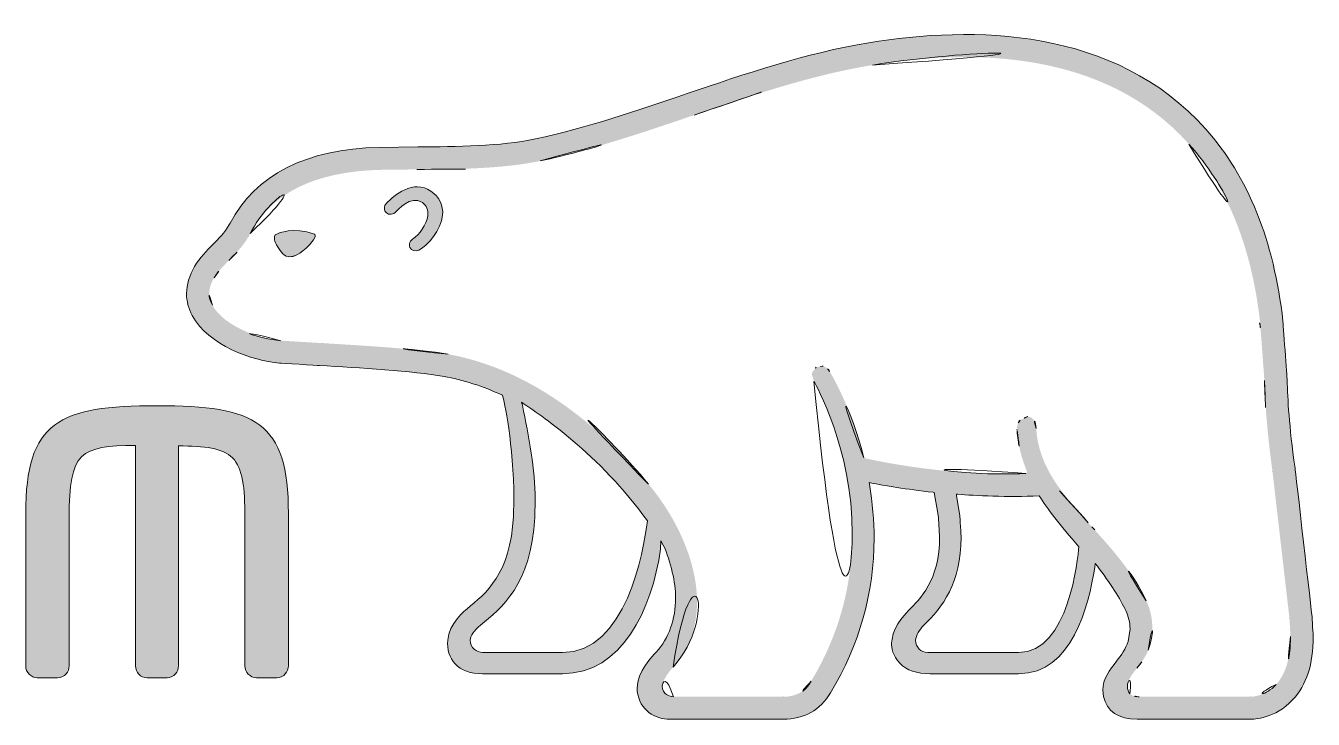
# Model space of a CAD drawing. Extents: x 16296677030 to 16296678045, y -37409617949 to -37409617205.
# Drawn here: x 16296677616.51 to 16296677634.72, y -37409617482.79 to -37409617472.97 of the extents above; entities that cross this region are included whole.
import ezdxf

# ---------------------------------------------------------------- set-up
doc = ezdxf.new("R2010")
doc.units = 0
doc.header["$LTSCALE"] = 10
doc.header["$MEASUREMENT"] = 0
doc.layers.get('0').update_dxf_attribs({"linetype": 'CONTINUOUS'})
doc.layers.add('레이어 1', color=7, linetype='CONTINUOUS', lineweight=0)

msp = doc.modelspace()

# ---------------------------------------------------------------- hatches: boundary and pattern name
at = {"layer": '레이어 1'}
h = msp.add_hatch(color=7, dxfattribs=at)
h.dxf.hatch_style = 1
edge = h.paths.add_edge_path(flags=16)
edge.add_spline(control_points=[(16296677634.20038, -37409617482.299469), (16296677634.043739, -37409617482.47287), (16296677633.846889, -37409617482.474419), (16296677633.838381, -37409617482.474419), (16296677633.838381, -37409617482.474419), (16296677632.26152, -37409617482.474419), (16296677632.26152, -37409617482.474419), (16296677632.203581, -37409617482.474419), (16296677632.159321, -37409617482.459892), (16296677632.13065, -37409617482.431587), (16296677632.10672, -37409617482.408157), (16296677632.0951, -37409617482.372513), (16296677632.0951, -37409617482.328331), (16296677632.0951, -37409617482.23941), (16296677632.160009, -37409617482.157654), (16296677632.22897, -37409617482.070847), (16296677632.29291, -37409617481.988708), (16296677632.353649, -37409617481.910828), (16296677632.38765, -37409617481.815117), (16296677632.473961, -37409617481.582817), (16296677632.465139, -37409617481.335022), (16296677632.36207, -37409617481.116676), (16296677632.17588, -37409617480.721642), (16296677631.89962, -37409617480.41127), (16296677631.63187, -37409617480.111359), (16296677631.63187, -37409617480.111359), (16296677631.541189, -37409617480.01178), (16296677631.541189, -37409617480.010811), (16296677631.19314, -37409617479.622948), (16296677630.83345, -37409617479.221703), (16296677630.805071, -37409617478.677689), (16296677630.79858, -37409617478.569962), (16296677630.748791, -37409617478.504868), (16296677630.679529, -37409617478.507767), (16296677630.679529, -37409617478.507767), (16296677630.57752, -37409617478.556778), (16296677630.5753, -37409617478.556778), (16296677630.547689, -37409617478.587196), (16296677630.53229, -37409617478.63253), (16296677630.53229, -37409617478.684662), (16296677630.53229, -37409617478.684662), (16296677630.533159, -37409617478.703056), (16296677630.533159, -37409617478.703247), (16296677630.54711, -37409617478.899902), (16296677630.59399, -37409617479.092857), (16296677630.67643, -37409617479.293182), (16296677630.67643, -37409617479.293182), (16296677630.684481, -37409617479.313347), (16296677630.684481, -37409617479.313347), (16296677630.684481, -37409617479.313347), (16296677630.663151, -37409617479.31411), (16296677630.663151, -37409617479.31411), (16296677629.65086, -37409617479.354233), (16296677628.65843, -37409617479.163193), (16296677628.36656, -37409617479.092857), (16296677628.186569, -37409617478.36866), (16296677627.894609, -37409617477.888573), (16296677627.88201, -37409617477.868233), (16296677627.859341, -37409617477.830643), (16296677627.823111, -37409617477.801773), (16296677627.78824, -37409617477.791702), (16296677627.78824, -37409617477.791702), (16296677627.70299, -37409617477.804489), (16296677627.69253, -37409617477.805847), (16296677627.685369, -37409617477.816498), (16296677627.670441, -37409617477.836647), (16296677627.63751, -37409617477.880829), (16296677627.63751, -37409617477.880829), (16296677627.63345, -37409617477.916283), (16296677627.63345, -37409617477.916283), (16296677627.63345, -37409617477.916283), (16296677627.66037, -37409617478.011597), (16296677627.66037, -37409617478.011597), (16296677627.682461, -37409617478.049767), (16296677628.202259, -37409617478.96035), (16296677628.202259, -37409617480.166389), (16296677628.202259, -37409617480.910347), (16296677628.006769, -37409617481.612259), (16296677627.621229, -37409617482.252403), (16296677627.52911, -37409617482.406021), (16296677627.40773, -37409617482.474419), (16296677627.227171, -37409617482.474419), (16296677627.227171, -37409617482.474419), (16296677625.672779, -37409617482.474419), (16296677625.672779, -37409617482.474419), (16296677625.62125, -37409617482.474419), (16296677625.51372, -37409617482.438187), (16296677625.51372, -37409617482.325813), (16296677625.51372, -37409617482.263817), (16296677625.571171, -37409617482.162102), (16296677625.66688, -37409617482.05497), (16296677626.31464, -37409617481.333679), (16296677625.940929, -37409617480.207062), (16296677625.3197, -37409617479.464844), (16296677624.719669, -37409617478.748978), (16296677623.74041, -37409617477.848083), (16296677622.48304, -37409617477.624313), (16296677622.03743, -37409617477.546432), (16296677621.305189, -37409617477.503036), (16296677620.713791, -37409617477.467957), (16296677620.713791, -37409617477.467957), (16296677620.116011, -37409617477.432503), (16296677620.116011, -37409617477.432503), (16296677619.809219, -37409617477.409073), (16296677619.3022, -37409617477.22036), (16296677619.14789, -37409617476.928192), (16296677619.082689, -37409617476.807114), (16296677619.09005, -37409617476.68428), (16296677619.17181, -37409617476.543053), (16296677619.223249, -37409617476.457802), (16296677619.293871, -37409617476.384567), (16296677619.3827, -37409617476.295441), (16296677619.480921, -37409617476.196053), (16296677619.581961, -37409617476.093178), (16296677619.660629, -37409617475.957558), (16296677619.660629, -37409617475.957558), (16296677619.683189, -37409617475.915131), (16296677619.683189, -37409617475.915131), (16296677619.983391, -37409617475.340881), (16296677620.60181, -37409617475.037666), (16296677621.52198, -37409617475.013283), (16296677621.52198, -37409617475.013283), (16296677622.04092, -37409617475.007462), (16296677622.04092, -37409617475.007462), (16296677622.61071, -37409617475.004547), (16296677623.257231, -37409617475.001259), (16296677623.78846, -37409617474.886948), (16296677624.53455, -37409617474.726532), (16296677625.28307, -37409617474.470787), (16296677625.94363, -37409617474.245667), (16296677625.94363, -37409617474.245667), (16296677625.96475, -37409617474.238693), (16296677625.96475, -37409617474.238693), (16296677626.781759, -37409617473.95932), (16296677627.626659, -37409617473.670441), (16296677628.490351, -37409617473.529793), (16296677629.872601, -37409617473.300987), (16296677631.770769, -37409617473.30854), (16296677632.964991, -37409617474.649231), (16296677633.51697, -37409617475.269974), (16296677633.856979, -37409617476.123596), (16296677633.974001, -37409617477.187042), (16296677633.974001, -37409617477.187042), (16296677633.969549, -37409617477.183563), (16296677633.965469, -37409617477.179871), (16296677633.97496, -37409617477.200974), (16296677633.983879, -37409617477.320343), (16296677634.033079, -37409617477.996872), (16296677634.04723, -37409617478.322159), (16296677634.062149, -37409617478.658493), (16296677634.1472, -37409617479.282539), (16296677634.1472, -37409617479.282539), (16296677634.38821, -37409617481.369507), (16296677634.38821, -37409617481.369507), (16296677634.38821, -37409617481.369507), (16296677634.40255, -37409617481.623123), (16296677634.40255, -37409617481.623123), (16296677634.40255, -37409617481.922653), (16296677634.33474, -37409617482.150291), (16296677634.20038, -37409617482.299469)], knot_values=[0, 0, 0, 0, 1, 1, 1, 2, 2, 2, 3, 3, 3, 4, 4, 4, 5, 5, 5, 6, 6, 6, 7, 7, 7, 8, 8, 8, 9, 9, 9, 10, 10, 10, 11, 11, 11, 12, 12, 12, 13, 13, 13, 14, 14, 14, 15, 15, 15, 16, 16, 16, 17, 17, 17, 18, 18, 18, 19, 19, 19, 20, 20, 20, 21, 21, 21, 22, 22, 22, 23, 23, 23, 24, 24, 24, 25, 25, 25, 26, 26, 26, 27, 27, 27, 28, 28, 28, 29, 29, 29, 30, 30, 30, 31, 31, 31, 32, 32, 32, 33, 33, 33, 34, 34, 34, 35, 35, 35, 36, 36, 36, 37, 37, 37, 38, 38, 38, 39, 39, 39, 40, 40, 40, 41, 41, 41, 42, 42, 42, 43, 43, 43, 44, 44, 44, 45, 45, 45, 46, 46, 46, 47, 47, 47, 48, 48, 48, 49, 49, 49, 50, 50, 50, 51, 51, 51, 52, 52, 52, 53, 53, 53, 53], degree=3, periodic=0)
edge = h.paths.add_edge_path(flags=16)
edge.add_spline(control_points=[(16296677630.555149, -37409617481.848427), (16296677630.555149, -37409617481.848427), (16296677629.26881, -37409617481.848427), (16296677629.26881, -37409617481.848427), (16296677629.173679, -37409617481.848427), (16296677629.098511, -37409617481.772491), (16296677629.098511, -37409617481.675613), (16296677629.098511, -37409617481.608009), (16296677629.157209, -37409617481.521988), (16296677629.212721, -37409617481.462891), (16296677629.474369, -37409617481.212387), (16296677629.74202, -37409617480.867538), (16296677629.74202, -37409617480.212883), (16296677629.74202, -37409617480.212883), (16296677629.725451, -37409617479.915482), (16296677629.725451, -37409617479.91433), (16296677629.725451, -37409617479.91433), (16296677629.678181, -37409617479.625061), (16296677629.678181, -37409617479.625061), (16296677629.678181, -37409617479.625061), (16296677629.674879, -37409617479.60685), (16296677629.674879, -37409617479.60685), (16296677629.674879, -37409617479.60685), (16296677629.693871, -37409617479.608223), (16296677629.693871, -37409617479.608223), (16296677629.933729, -37409617479.62545), (16296677630.40045, -37409617479.651421), (16296677630.84605, -37409617479.630287), (16296677630.95919, -37409617479.810287), (16296677631.14151, -37409617480.041801), (16296677631.407709, -37409617480.350243), (16296677631.395491, -37409617480.503693), (16296677631.26841, -37409617481.848427), (16296677630.555149, -37409617481.848427)], knot_values=[0, 0, 0, 0, 1, 1, 1, 2, 2, 2, 3, 3, 3, 4, 4, 4, 5, 5, 5, 6, 6, 6, 7, 7, 7, 8, 8, 8, 9, 9, 9, 10, 10, 10, 11, 11, 11, 11], degree=3, periodic=0)
edge = h.paths.add_edge_path(flags=16)
edge.add_spline(control_points=[(16296677624.100571, -37409617481.848427), (16296677624.100571, -37409617481.848427), (16296677622.97146, -37409617481.848427), (16296677622.97146, -37409617481.848427), (16296677622.886801, -37409617481.848427), (16296677622.795731, -37409617481.778687), (16296677622.795731, -37409617481.675613), (16296677622.795731, -37409617481.613052), (16296677622.84823, -37409617481.535553), (16296677622.943951, -37409617481.458633), (16296677623.22971, -37409617481.230988), (16296677623.66272, -37409617480.886513), (16296677623.70961, -37409617479.935432), (16296677623.70961, -37409617479.935432), (16296677623.716089, -37409617479.676018), (16296677623.716089, -37409617479.676018), (16296677623.716089, -37409617479.271492), (16296677623.62339, -37409617478.783081), (16296677623.53544, -37409617478.346581), (16296677623.53544, -37409617478.346581), (16296677623.521099, -37409617478.302017), (16296677623.521099, -37409617478.302017), (16296677623.521099, -37409617478.302017), (16296677623.558109, -37409617478.330887), (16296677623.558109, -37409617478.330887), (16296677623.72646, -37409617478.434532), (16296677624.64867, -37409617479.05954), (16296677625.303129, -37409617479.982918), (16296677625.24888, -37409617480.419983), (16296677625.002439, -37409617481.848427), (16296677624.100571, -37409617481.848427)], knot_values=[0, 0, 0, 0, 1, 1, 1, 2, 2, 2, 3, 3, 3, 4, 4, 4, 5, 5, 5, 6, 6, 6, 7, 7, 7, 8, 8, 8, 9, 9, 9, 10, 10, 10, 10], degree=3, periodic=0)
edge = h.paths.add_edge_path()
edge.add_spline(control_points=[(16296677634.706921, -37409617481.337936), (16296677634.70652, -37409617481.335022), (16296677634.46707, -37409617479.239143), (16296677634.46707, -37409617479.239143), (16296677634.37842, -37409617478.612778), (16296677634.365629, -37409617478.278763), (16296677634.354111, -37409617477.982727), (16296677634.354111, -37409617477.982727), (16296677634.29484, -37409617477.155258), (16296677634.29484, -37409617477.154678), (16296677634.168711, -37409617476.022079), (16296677633.802151, -37409617475.107231), (16296677633.204849, -37409617474.438248), (16296677631.91453, -37409617472.988472), (16296677629.900299, -37409617472.973167), (16296677628.43718, -37409617473.214378), (16296677627.53986, -37409617473.362793), (16296677626.682171, -37409617473.65554), (16296677625.852961, -37409617473.939171), (16296677625.852961, -37409617473.939171), (16296677625.826229, -37409617473.948647), (16296677625.826229, -37409617473.948647), (16296677625.17798, -37409617474.169708), (16296677624.442329, -37409617474.421387), (16296677623.720461, -37409617474.575211), (16296677623.22448, -37409617474.68119), (16296677622.60335, -37409617474.686043), (16296677622.05467, -37409617474.688942), (16296677622.05467, -37409617474.688942), (16296677621.51162, -37409617474.695534), (16296677621.51162, -37409617474.695534), (16296677620.46813, -37409617474.721298), (16296677619.757389, -37409617475.082626), (16296677619.39839, -37409617475.769051), (16296677619.39839, -37409617475.769051), (16296677619.382219, -37409617475.798683), (16296677619.382219, -37409617475.798683), (16296677619.32283, -37409617475.902733), (16296677619.234779, -37409617475.991074), (16296677619.15593, -37409617476.070129), (16296677619.069031, -37409617476.1577), (16296677618.9711, -37409617476.25592), (16296677618.896311, -37409617476.383011), (16296677618.82123, -37409617476.5103), (16296677618.78336, -37409617476.639328), (16296677618.78336, -37409617476.766037), (16296677618.78336, -37409617476.872589), (16296677618.810089, -37409617476.977219), (16296677618.86377, -37409617477.077179), (16296677619.0856, -37409617477.496063), (16296677619.718361, -37409617477.722153), (16296677620.095949, -37409617477.749077), (16296677620.095949, -37409617477.749077), (16296677620.651791, -37409617477.783951), (16296677620.66507, -37409617477.78511), (16296677621.22081, -37409617477.816498), (16296677621.98192, -37409617477.860474), (16296677622.42627, -37409617477.938942), (16296677622.686081, -37409617477.984863), (16296677622.98134, -37409617478.078049), (16296677623.253349, -37409617478.206123), (16296677623.27272, -37409617478.276627), (16296677623.41396, -37409617478.904556), (16296677623.41396, -37409617479.676407), (16296677623.41396, -37409617479.676407), (16296677623.407961, -37409617479.921303), (16296677623.407961, -37409617479.921303), (16296677623.36698, -37409617480.735199), (16296677623.01214, -37409617481.019623), (16296677622.75214, -37409617481.227692), (16296677622.72579, -37409617481.248428), (16296677622.49408, -37409617481.440811), (16296677622.477409, -37409617481.672333), (16296677622.465599, -37409617481.803299), (16296677622.50308, -37409617481.922653), (16296677622.582621, -37409617482.008469), (16296677622.668831, -37409617482.101463), (16296677622.7999, -37409617482.148537), (16296677622.97146, -37409617482.148537), (16296677622.97146, -37409617482.148537), (16296677624.100571, -37409617482.148537), (16296677624.100571, -37409617482.148537), (16296677624.945681, -37409617482.148537), (16296677625.36377, -37409617481.238548), (16296677625.49095, -37409617480.386093), (16296677625.49095, -37409617480.386093), (16296677625.49358, -37409617480.266159), (16296677625.49358, -37409617480.266159), (16296677625.49358, -37409617480.266159), (16296677625.52845, -37409617480.326218), (16296677625.52845, -37409617480.326218), (16296677625.636841, -37409617480.567421), (16296677625.702049, -37409617480.855713), (16296677625.702049, -37409617481.072884), (16296677625.702049, -37409617481.377663), (16296677625.607691, -37409617481.643852), (16296677625.428471, -37409617481.842239), (16296677625.38324, -37409617481.886993), (16296677625.15724, -37409617482.121223), (16296677625.15724, -37409617482.355072), (16296677625.15724, -37409617482.355072), (16296677625.159281, -37409617482.393631), (16296677625.159281, -37409617482.393631), (16296677625.191339, -37409617482.669907), (16296677625.414909, -37409617482.793312), (16296677625.622601, -37409617482.793312), (16296677625.622601, -37409617482.793312), (16296677627.227171, -37409617482.793312), (16296677627.227171, -37409617482.793312), (16296677627.516809, -37409617482.793312), (16296677627.747641, -37409617482.662918), (16296677627.89595, -37409617482.416878), (16296677628.304279, -37409617481.738983), (16296677628.511181, -37409617481.002762), (16296677628.511181, -37409617480.229347), (16296677628.511181, -37409617479.987938), (16296677628.48842, -37409617479.73027), (16296677628.443859, -37409617479.462914), (16296677628.443859, -37409617479.462914), (16296677628.439989, -37409617479.441589), (16296677628.439989, -37409617479.441589), (16296677628.439989, -37409617479.441589), (16296677628.46129, -37409617479.44606), (16296677628.46129, -37409617479.44606), (16296677628.65435, -37409617479.483437), (16296677628.96492, -37409617479.5373), (16296677629.348721, -37409617479.578773), (16296677629.348721, -37409617479.578773), (16296677629.359871, -37409617479.580116), (16296677629.359871, -37409617479.580116), (16296677629.359871, -37409617479.580116), (16296677629.411501, -37409617479.874222), (16296677629.411501, -37409617479.874222), (16296677629.411501, -37409617479.874222), (16296677629.422819, -37409617479.943962), (16296677629.422819, -37409617479.945129), (16296677629.422819, -37409617479.945129), (16296677629.438141, -37409617480.20533), (16296677629.438141, -37409617480.20533), (16296677629.438141, -37409617480.829758), (16296677629.154499, -37409617481.101379), (16296677629.002029, -37409617481.247063), (16296677628.999889, -37409617481.249008), (16296677628.78717, -37409617481.46521), (16296677628.764111, -37409617481.657021), (16296677628.764111, -37409617481.657021), (16296677628.75675, -37409617481.715927), (16296677628.75675, -37409617481.715927), (16296677628.75675, -37409617481.776176), (16296677628.77224, -37409617481.894363), (16296677628.87764, -37409617482.003242), (16296677628.970449, -37409617482.099922), (16296677629.114111, -37409617482.148537), (16296677629.30513, -37409617482.148537), (16296677629.30513, -37409617482.148537), (16296677630.555149, -37409617482.148537), (16296677630.555149, -37409617482.148537), (16296677631.31432, -37409617482.148537), (16296677631.542839, -37409617481.183327), (16296677631.63496, -37409617480.642403), (16296677631.63496, -37409617480.642403), (16296677631.639231, -37409617480.586601), (16296677631.639231, -37409617480.586601), (16296677631.639231, -37409617480.586601), (16296677631.66925, -37409617480.62748), (16296677631.66925, -37409617480.62748), (16296677631.844311, -37409617480.851067), (16296677631.997841, -37409617481.099617), (16296677632.071739, -37409617481.254242), (16296677632.11059, -37409617481.334641), (16296677632.131519, -37409617481.423958), (16296677632.131519, -37409617481.513474), (16296677632.131519, -37409617481.513474), (16296677632.10323, -37409617481.69442), (16296677632.10323, -37409617481.69442), (16296677632.07398, -37409617481.792641), (16296677632.006941, -37409617481.883118), (16296677631.94136, -37409617481.970688), (16296677631.845169, -37409617482.09565), (16296677631.74597, -37409617482.225273), (16296677631.74597, -37409617482.382584), (16296677631.74597, -37409617482.382584), (16296677631.75528, -37409617482.469177), (16296677631.75528, -37409617482.469177), (16296677631.800989, -37409617482.67804), (16296677631.97023, -37409617482.793312), (16296677632.231489, -37409617482.793312), (16296677632.231489, -37409617482.793312), (16296677633.837601, -37409617482.793312), (16296677633.837601, -37409617482.793312), (16296677633.87286, -37409617482.793312), (16296677634.18672, -37409617482.785568), (16296677634.43257, -37409617482.519547), (16296677634.62883, -37409617482.30703), (16296677634.724159, -37409617482.014847), (16296677634.724159, -37409617481.626991), (16296677634.724159, -37409617481.626991), (16296677634.707109, -37409617481.339287), (16296677634.706921, -37409617481.337936)], knot_values=[0, 0, 0, 0, 1, 1, 1, 2, 2, 2, 3, 3, 3, 4, 4, 4, 5, 5, 5, 6, 6, 6, 7, 7, 7, 8, 8, 8, 9, 9, 9, 10, 10, 10, 11, 11, 11, 12, 12, 12, 13, 13, 13, 14, 14, 14, 15, 15, 15, 16, 16, 16, 17, 17, 17, 18, 18, 18, 19, 19, 19, 20, 20, 20, 21, 21, 21, 22, 22, 22, 23, 23, 23, 24, 24, 24, 25, 25, 25, 26, 26, 26, 27, 27, 27, 28, 28, 28, 29, 29, 29, 30, 30, 30, 31, 31, 31, 32, 32, 32, 33, 33, 33, 34, 34, 34, 35, 35, 35, 36, 36, 36, 37, 37, 37, 38, 38, 38, 39, 39, 39, 40, 40, 40, 41, 41, 41, 42, 42, 42, 43, 43, 43, 44, 44, 44, 45, 45, 45, 46, 46, 46, 47, 47, 47, 48, 48, 48, 49, 49, 49, 50, 50, 50, 51, 51, 51, 52, 52, 52, 53, 53, 53, 54, 54, 54, 55, 55, 55, 56, 56, 56, 57, 57, 57, 58, 58, 58, 59, 59, 59, 60, 60, 60, 61, 61, 61, 62, 62, 62, 63, 63, 63, 64, 64, 64, 65, 65, 65, 66, 66, 66, 66], degree=3, periodic=0)
edge = h.paths.add_edge_path(flags=0)
edge.add_spline(control_points=[(16296677620.06863, -37409617475.917648), (16296677620.06863, -37409617475.917648), (16296677620.30229, -37409617475.812073), (16296677620.59174, -37409617475.923653), (16296677620.59174, -37409617475.923653), (16296677620.627581, -37409617475.938957), (16296677620.580891, -37409617476.005028), (16296677620.439939, -37409617476.194504), (16296677620.301029, -37409617476.23539), (16296677620.301029, -37409617476.23539), (16296677620.301029, -37409617476.23539), (16296677620.20039, -37409617476.270844), (16296677620.14381, -37409617476.202263), (16296677620.029499, -37409617476.068176), (16296677620.02602, -37409617475.990097), (16296677620.02602, -37409617475.990097), (16296677620.02602, -37409617475.990097), (16296677620.0142, -37409617475.932182), (16296677620.06863, -37409617475.917648)], knot_values=[0, 0, 0, 0, 1, 1, 1, 2, 2, 2, 3, 3, 3, 4, 4, 4, 5, 5, 5, 6, 6, 6, 6], degree=3, periodic=0)
edge = h.paths.add_edge_path(flags=0)
edge.add_spline(control_points=[(16296677621.610531, -37409617475.48793), (16296677621.57555, -37409617475.5261), (16296677621.57284, -37409617475.589653), (16296677621.610531, -37409617475.623161), (16296677621.646561, -37409617475.655724), (16296677621.70904, -37409617475.647186), (16296677621.74391, -37409617475.608833), (16296677621.76251, -37409617475.589653), (16296677621.954321, -37409617475.362), (16296677622.11977, -37409617475.478439), (16296677622.18021, -37409617475.521843), (16296677622.20521, -37409617475.58345), (16296677622.196301, -37409617475.663071), (16296677622.182159, -37409617475.790741), (16296677622.07144, -37409617475.935669), (16296677621.99404, -37409617475.98526), (16296677621.950741, -37409617476.011612), (16296677621.922159, -37409617476.068176), (16296677621.94269, -37409617476.113907), (16296677621.963039, -37409617476.159431), (16296677622.020969, -37409617476.172997), (16296677622.067459, -37409617476.151299), (16296677622.20598, -37409617476.085037), (16296677622.38065, -37409617475.863792), (16296677622.404579, -37409617475.657463), (16296677622.42046, -37409617475.513702), (16296677622.35594, -37409617475.396294), (16296677622.241051, -37409617475.317062), (16296677621.99404, -37409617475.141724), (16296677621.714081, -37409617475.376328), (16296677621.610531, -37409617475.48793)], knot_values=[0, 0, 0, 0, 1, 1, 1, 2, 2, 2, 3, 3, 3, 4, 4, 4, 5, 5, 5, 6, 6, 6, 7, 7, 7, 8, 8, 8, 9, 9, 9, 10, 10, 10, 10], degree=3, periodic=0)
edge = h.paths.add_edge_path(flags=0)
edge.add_spline(control_points=[(16296677621.578939, -37409617475.658997), (16296677621.578939, -37409617475.658997), (16296677621.578939, -37409617475.658997), (16296677621.578939, -37409617475.658997), (16296677621.578939, -37409617475.658997), (16296677621.578939, -37409617475.658997), (16296677621.578939, -37409617475.658997)], knot_values=[0, 0, 0, 0, 1, 1, 1, 2, 2, 2, 2], degree=3, periodic=0)
h = msp.add_hatch(color=7, dxfattribs=at)
h.dxf.hatch_style = 2
edge = h.paths.add_edge_path()
edge.add_spline(control_points=[(16296677621.610531, -37409617475.48793), (16296677621.57555, -37409617475.5261), (16296677621.57284, -37409617475.589653), (16296677621.610531, -37409617475.623161), (16296677621.646561, -37409617475.655724), (16296677621.70904, -37409617475.647186), (16296677621.74391, -37409617475.608833), (16296677621.76251, -37409617475.589653), (16296677621.954321, -37409617475.362), (16296677622.11977, -37409617475.478439), (16296677622.18021, -37409617475.521843), (16296677622.20521, -37409617475.58345), (16296677622.196301, -37409617475.663071), (16296677622.182159, -37409617475.790741), (16296677622.07144, -37409617475.935669), (16296677621.99404, -37409617475.98526), (16296677621.950741, -37409617476.011612), (16296677621.922159, -37409617476.068176), (16296677621.94269, -37409617476.113907), (16296677621.963039, -37409617476.159431), (16296677622.020969, -37409617476.172997), (16296677622.067459, -37409617476.151299), (16296677622.20598, -37409617476.085037), (16296677622.38065, -37409617475.863792), (16296677622.404579, -37409617475.657463), (16296677622.42046, -37409617475.513702), (16296677622.35594, -37409617475.396294), (16296677622.241051, -37409617475.317062), (16296677621.99404, -37409617475.141724), (16296677621.714081, -37409617475.376328), (16296677621.610531, -37409617475.48793)], knot_values=[0, 0, 0, 0, 1, 1, 1, 2, 2, 2, 3, 3, 3, 4, 4, 4, 5, 5, 5, 6, 6, 6, 7, 7, 7, 8, 8, 8, 9, 9, 9, 10, 10, 10, 10], degree=3, periodic=0)
h = msp.add_hatch(color=7, dxfattribs=at)
h.dxf.hatch_style = 2
edge = h.paths.add_edge_path()
edge.add_spline(control_points=[(16296677620.06863, -37409617475.917648), (16296677620.06863, -37409617475.917648), (16296677620.30229, -37409617475.812073), (16296677620.59174, -37409617475.923653), (16296677620.59174, -37409617475.923653), (16296677620.627581, -37409617475.938957), (16296677620.580891, -37409617476.005028), (16296677620.439939, -37409617476.194504), (16296677620.301029, -37409617476.23539), (16296677620.301029, -37409617476.23539), (16296677620.301029, -37409617476.23539), (16296677620.20039, -37409617476.270844), (16296677620.14381, -37409617476.202263), (16296677620.029499, -37409617476.068176), (16296677620.02602, -37409617475.990097), (16296677620.02602, -37409617475.990097), (16296677620.02602, -37409617475.990097), (16296677620.0142, -37409617475.932182), (16296677620.06863, -37409617475.917648)], knot_values=[0, 0, 0, 0, 1, 1, 1, 2, 2, 2, 3, 3, 3, 4, 4, 4, 5, 5, 5, 6, 6, 6, 6], degree=3, periodic=0)
h = msp.add_hatch(color=7, dxfattribs=at)
h.dxf.hatch_style = 2
edge = h.paths.add_edge_path()
edge.add_spline(control_points=[(16296677616.507879, -37409617479.881393), (16296677616.507879, -37409617479.881393), (16296677616.507879, -37409617482.035797), (16296677616.507879, -37409617482.035797), (16296677616.507879, -37409617482.128967), (16296677616.58111, -37409617482.204727), (16296677616.671009, -37409617482.204727), (16296677616.671009, -37409617482.204727), (16296677616.95929, -37409617482.204727), (16296677616.95929, -37409617482.204727), (16296677617.061001, -37409617482.204727), (16296677617.12184, -37409617482.119087), (16296677617.12184, -37409617482.035797), (16296677617.12184, -37409617482.035797), (16296677617.12184, -37409617479.934662), (16296677617.12184, -37409617479.934662), (16296677617.12184, -37409617479.008186), (16296677617.278971, -37409617478.918114), (16296677618.06245, -37409617478.915993), (16296677618.06245, -37409617478.972954), (16296677618.06245, -37409617482.035797), (16296677618.06245, -37409617482.035797), (16296677618.06245, -37409617482.132462), (16296677618.13201, -37409617482.204727), (16296677618.22423, -37409617482.204727), (16296677618.22423, -37409617482.204727), (16296677618.507481, -37409617482.204727), (16296677618.507481, -37409617482.204727), (16296677618.608801, -37409617482.204727), (16296677618.669451, -37409617482.119087), (16296677618.669451, -37409617482.035797), (16296677618.669451, -37409617482.035797), (16296677618.669451, -37409617478.982437), (16296677618.669451, -37409617478.921989), (16296677619.035999, -37409617478.92334), (16296677619.29348, -37409617478.953568), (16296677619.43288, -37409617479.092857), (16296677619.579729, -37409617479.239517), (16296677619.60841, -37409617479.513077), (16296677619.60841, -37409617479.934662), (16296677619.60841, -37409617479.934662), (16296677619.60841, -37409617482.035797), (16296677619.60841, -37409617482.035797), (16296677619.60841, -37409617482.127243), (16296677619.68329, -37409617482.204727), (16296677619.77183, -37409617482.204727), (16296677619.77183, -37409617482.204727), (16296677620.06147, -37409617482.204727), (16296677620.06147, -37409617482.204727), (16296677620.16193, -37409617482.204727), (16296677620.22402, -37409617482.117157), (16296677620.22402, -37409617482.035797), (16296677620.22402, -37409617482.035797), (16296677620.22402, -37409617479.881393), (16296677620.22402, -37409617479.881393), (16296677620.22402, -37409617478.575577), (16296677619.760981, -37409617478.354317), (16296677618.369341, -37409617478.354317), (16296677616.97266, -37409617478.354317), (16296677616.507879, -37409617478.575577), (16296677616.507879, -37409617479.881393)], knot_values=[0, 0, 0, 0, 1, 1, 1, 2, 2, 2, 3, 3, 3, 4, 4, 4, 5, 5, 5, 6, 6, 6, 7, 7, 7, 8, 8, 8, 9, 9, 9, 10, 10, 10, 11, 11, 11, 12, 12, 12, 13, 13, 13, 14, 14, 14, 15, 15, 15, 16, 16, 16, 17, 17, 17, 18, 18, 18, 19, 19, 19, 20, 20, 20, 20], degree=3, periodic=0)

# ---------------------------------------------------------------- linework, layer by layer
at = {"color": 7}
msp.add_line((16296677624.050541, -37409617482.148537), (16296677624.050541, -37409617482.148537), dxfattribs=at)
at = {"layer": '레이어 1', "color": 7}
for points, knots in [([(16296677634.706921, -37409617481.337936), (16296677634.70652, -37409617481.335022), (16296677634.46707, -37409617479.239143), (16296677634.46707, -37409617479.239143), (16296677634.37842, -37409617478.612778), (16296677634.365629, -37409617478.278763), (16296677634.354111, -37409617477.982727), (16296677634.354111, -37409617477.982727), (16296677634.29484, -37409617477.155258), (16296677634.29484, -37409617477.154678), (16296677634.168711, -37409617476.022079), (16296677633.802151, -37409617475.107231), (16296677633.204849, -37409617474.438248), (16296677631.91453, -37409617472.988472), (16296677629.900299, -37409617472.973167), (16296677628.43718, -37409617473.214378), (16296677627.53986, -37409617473.362793), (16296677626.682171, -37409617473.65554), (16296677625.852961, -37409617473.939171), (16296677625.852961, -37409617473.939171), (16296677625.826229, -37409617473.948647), (16296677625.826229, -37409617473.948647), (16296677625.17798, -37409617474.169708), (16296677624.442329, -37409617474.421387), (16296677623.720461, -37409617474.575211), (16296677623.22448, -37409617474.68119), (16296677622.60335, -37409617474.686043), (16296677622.05467, -37409617474.688942), (16296677622.05467, -37409617474.688942), (16296677621.51162, -37409617474.695534), (16296677621.51162, -37409617474.695534), (16296677620.46813, -37409617474.721298), (16296677619.757389, -37409617475.082626), (16296677619.39839, -37409617475.769051), (16296677619.39839, -37409617475.769051), (16296677619.382219, -37409617475.798683), (16296677619.382219, -37409617475.798683), (16296677619.32283, -37409617475.902733), (16296677619.234779, -37409617475.991074), (16296677619.15593, -37409617476.070129), (16296677619.069031, -37409617476.1577), (16296677618.9711, -37409617476.25592), (16296677618.896311, -37409617476.383011), (16296677618.82123, -37409617476.5103), (16296677618.78336, -37409617476.639328), (16296677618.78336, -37409617476.766037), (16296677618.78336, -37409617476.872589), (16296677618.810089, -37409617476.977219), (16296677618.86377, -37409617477.077179), (16296677619.0856, -37409617477.496063), (16296677619.718361, -37409617477.722153), (16296677620.095949, -37409617477.749077), (16296677620.095949, -37409617477.749077), (16296677620.651791, -37409617477.783951), (16296677620.66507, -37409617477.78511), (16296677621.22081, -37409617477.816498), (16296677621.98192, -37409617477.860474), (16296677622.42627, -37409617477.938942), (16296677622.686081, -37409617477.984863), (16296677622.98134, -37409617478.078049), (16296677623.253349, -37409617478.206123), (16296677623.27272, -37409617478.276627), (16296677623.41396, -37409617478.904556), (16296677623.41396, -37409617479.676407), (16296677623.41396, -37409617479.676407), (16296677623.407961, -37409617479.921303), (16296677623.407961, -37409617479.921303), (16296677623.36698, -37409617480.735199), (16296677623.01214, -37409617481.019623), (16296677622.75214, -37409617481.227692), (16296677622.72579, -37409617481.248428), (16296677622.49408, -37409617481.440811), (16296677622.477409, -37409617481.672333), (16296677622.465599, -37409617481.803299), (16296677622.50308, -37409617481.922653), (16296677622.582621, -37409617482.008469), (16296677622.668831, -37409617482.101463), (16296677622.7999, -37409617482.148537), (16296677622.97146, -37409617482.148537), (16296677622.97146, -37409617482.148537), (16296677624.100571, -37409617482.148537), (16296677624.100571, -37409617482.148537), (16296677624.945681, -37409617482.148537), (16296677625.36377, -37409617481.238548), (16296677625.49095, -37409617480.386093), (16296677625.49095, -37409617480.386093), (16296677625.49358, -37409617480.266159), (16296677625.49358, -37409617480.266159), (16296677625.49358, -37409617480.266159), (16296677625.52845, -37409617480.326218), (16296677625.52845, -37409617480.326218), (16296677625.636841, -37409617480.567421), (16296677625.702049, -37409617480.855713), (16296677625.702049, -37409617481.072884), (16296677625.702049, -37409617481.377663), (16296677625.607691, -37409617481.643852), (16296677625.428471, -37409617481.842239), (16296677625.38324, -37409617481.886993), (16296677625.15724, -37409617482.121223), (16296677625.15724, -37409617482.355072), (16296677625.15724, -37409617482.355072), (16296677625.159281, -37409617482.393631), (16296677625.159281, -37409617482.393631), (16296677625.191339, -37409617482.669907), (16296677625.414909, -37409617482.793312), (16296677625.622601, -37409617482.793312), (16296677625.622601, -37409617482.793312), (16296677627.227171, -37409617482.793312), (16296677627.227171, -37409617482.793312), (16296677627.516809, -37409617482.793312), (16296677627.747641, -37409617482.662918), (16296677627.89595, -37409617482.416878), (16296677628.304279, -37409617481.738983), (16296677628.511181, -37409617481.002762), (16296677628.511181, -37409617480.229347), (16296677628.511181, -37409617479.987938), (16296677628.48842, -37409617479.73027), (16296677628.443859, -37409617479.462914), (16296677628.443859, -37409617479.462914), (16296677628.439989, -37409617479.441589), (16296677628.439989, -37409617479.441589), (16296677628.439989, -37409617479.441589), (16296677628.46129, -37409617479.44606), (16296677628.46129, -37409617479.44606), (16296677628.65435, -37409617479.483437), (16296677628.96492, -37409617479.5373), (16296677629.348721, -37409617479.578773), (16296677629.348721, -37409617479.578773), (16296677629.359871, -37409617479.580116), (16296677629.359871, -37409617479.580116), (16296677629.359871, -37409617479.580116), (16296677629.411501, -37409617479.874222), (16296677629.411501, -37409617479.874222), (16296677629.411501, -37409617479.874222), (16296677629.422819, -37409617479.943962), (16296677629.422819, -37409617479.945129), (16296677629.422819, -37409617479.945129), (16296677629.438141, -37409617480.20533), (16296677629.438141, -37409617480.20533), (16296677629.438141, -37409617480.829758), (16296677629.154499, -37409617481.101379), (16296677629.002029, -37409617481.247063), (16296677628.999889, -37409617481.249008), (16296677628.78717, -37409617481.46521), (16296677628.764111, -37409617481.657021), (16296677628.764111, -37409617481.657021), (16296677628.75675, -37409617481.715927), (16296677628.75675, -37409617481.715927), (16296677628.75675, -37409617481.776176), (16296677628.77224, -37409617481.894363), (16296677628.87764, -37409617482.003242), (16296677628.970449, -37409617482.099922), (16296677629.114111, -37409617482.148537), (16296677629.30513, -37409617482.148537), (16296677629.30513, -37409617482.148537), (16296677630.555149, -37409617482.148537), (16296677630.555149, -37409617482.148537), (16296677631.31432, -37409617482.148537), (16296677631.542839, -37409617481.183327), (16296677631.63496, -37409617480.642403), (16296677631.63496, -37409617480.642403), (16296677631.639231, -37409617480.586601), (16296677631.639231, -37409617480.586601), (16296677631.639231, -37409617480.586601), (16296677631.66925, -37409617480.62748), (16296677631.66925, -37409617480.62748), (16296677631.844311, -37409617480.851067), (16296677631.997841, -37409617481.099617), (16296677632.071739, -37409617481.254242), (16296677632.11059, -37409617481.334641), (16296677632.131519, -37409617481.423958), (16296677632.131519, -37409617481.513474), (16296677632.131519, -37409617481.513474), (16296677632.10323, -37409617481.69442), (16296677632.10323, -37409617481.69442), (16296677632.07398, -37409617481.792641), (16296677632.006941, -37409617481.883118), (16296677631.94136, -37409617481.970688), (16296677631.845169, -37409617482.09565), (16296677631.74597, -37409617482.225273), (16296677631.74597, -37409617482.382584), (16296677631.74597, -37409617482.382584), (16296677631.75528, -37409617482.469177), (16296677631.75528, -37409617482.469177), (16296677631.800989, -37409617482.67804), (16296677631.97023, -37409617482.793312), (16296677632.231489, -37409617482.793312), (16296677632.231489, -37409617482.793312), (16296677633.837601, -37409617482.793312), (16296677633.837601, -37409617482.793312), (16296677633.87286, -37409617482.793312), (16296677634.18672, -37409617482.785568), (16296677634.43257, -37409617482.519547), (16296677634.62883, -37409617482.30703), (16296677634.724159, -37409617482.014847), (16296677634.724159, -37409617481.626991), (16296677634.724159, -37409617481.626991), (16296677634.707109, -37409617481.339287), (16296677634.706921, -37409617481.337936)], [0, 0, 0, 0, 1, 1, 1, 2, 2, 2, 3, 3, 3, 4, 4, 4, 5, 5, 5, 6, 6, 6, 7, 7, 7, 8, 8, 8, 9, 9, 9, 10, 10, 10, 11, 11, 11, 12, 12, 12, 13, 13, 13, 14, 14, 14, 15, 15, 15, 16, 16, 16, 17, 17, 17, 18, 18, 18, 19, 19, 19, 20, 20, 20, 21, 21, 21, 22, 22, 22, 23, 23, 23, 24, 24, 24, 25, 25, 25, 26, 26, 26, 27, 27, 27, 28, 28, 28, 29, 29, 29, 30, 30, 30, 31, 31, 31, 32, 32, 32, 33, 33, 33, 34, 34, 34, 35, 35, 35, 36, 36, 36, 37, 37, 37, 38, 38, 38, 39, 39, 39, 40, 40, 40, 41, 41, 41, 42, 42, 42, 43, 43, 43, 44, 44, 44, 45, 45, 45, 46, 46, 46, 47, 47, 47, 48, 48, 48, 49, 49, 49, 50, 50, 50, 51, 51, 51, 52, 52, 52, 53, 53, 53, 54, 54, 54, 55, 55, 55, 56, 56, 56, 57, 57, 57, 58, 58, 58, 59, 59, 59, 60, 60, 60, 61, 61, 61, 62, 62, 62, 63, 63, 63, 64, 64, 64, 65, 65, 65, 66, 66, 66, 66]), ([(16296677621.610531, -37409617475.48793), (16296677621.57555, -37409617475.5261), (16296677621.57284, -37409617475.589653), (16296677621.610531, -37409617475.623161), (16296677621.646561, -37409617475.655724), (16296677621.70904, -37409617475.647186), (16296677621.74391, -37409617475.608833), (16296677621.76251, -37409617475.589653), (16296677621.954321, -37409617475.362), (16296677622.11977, -37409617475.478439), (16296677622.18021, -37409617475.521843), (16296677622.20521, -37409617475.58345), (16296677622.196301, -37409617475.663071), (16296677622.182159, -37409617475.790741), (16296677622.07144, -37409617475.935669), (16296677621.99404, -37409617475.98526), (16296677621.950741, -37409617476.011612), (16296677621.922159, -37409617476.068176), (16296677621.94269, -37409617476.113907), (16296677621.963039, -37409617476.159431), (16296677622.020969, -37409617476.172997), (16296677622.067459, -37409617476.151299), (16296677622.20598, -37409617476.085037), (16296677622.38065, -37409617475.863792), (16296677622.404579, -37409617475.657463), (16296677622.42046, -37409617475.513702), (16296677622.35594, -37409617475.396294), (16296677622.241051, -37409617475.317062), (16296677621.99404, -37409617475.141724), (16296677621.714081, -37409617475.376328), (16296677621.610531, -37409617475.48793)], [0, 0, 0, 0, 1, 1, 1, 2, 2, 2, 3, 3, 3, 4, 4, 4, 5, 5, 5, 6, 6, 6, 7, 7, 7, 8, 8, 8, 9, 9, 9, 10, 10, 10, 10]), ([(16296677621.578939, -37409617475.658997), (16296677621.578939, -37409617475.658997), (16296677621.578939, -37409617475.658997), (16296677621.578939, -37409617475.658997), (16296677621.578939, -37409617475.658997), (16296677621.578939, -37409617475.658997), (16296677621.578939, -37409617475.658997)], [0, 0, 0, 0, 1, 1, 1, 2, 2, 2, 2]), ([(16296677620.06863, -37409617475.917648), (16296677620.06863, -37409617475.917648), (16296677620.30229, -37409617475.812073), (16296677620.59174, -37409617475.923653), (16296677620.59174, -37409617475.923653), (16296677620.627581, -37409617475.938957), (16296677620.580891, -37409617476.005028), (16296677620.439939, -37409617476.194504), (16296677620.301029, -37409617476.23539), (16296677620.301029, -37409617476.23539), (16296677620.301029, -37409617476.23539), (16296677620.20039, -37409617476.270844), (16296677620.14381, -37409617476.202263), (16296677620.029499, -37409617476.068176), (16296677620.02602, -37409617475.990097), (16296677620.02602, -37409617475.990097), (16296677620.02602, -37409617475.990097), (16296677620.0142, -37409617475.932182), (16296677620.06863, -37409617475.917648)], [0, 0, 0, 0, 1, 1, 1, 2, 2, 2, 3, 3, 3, 4, 4, 4, 5, 5, 5, 6, 6, 6, 6]), ([(16296677627.66037, -37409617478.011597), (16296677627.682461, -37409617478.049767), (16296677628.202259, -37409617478.96035), (16296677628.202259, -37409617480.166389), (16296677628.202259, -37409617480.910347), (16296677628.006769, -37409617481.612259), (16296677627.621229, -37409617482.252403)], [24, 24, 24, 24, 25, 25, 25, 26, 26, 26, 26]), ([(16296677616.507879, -37409617479.881393), (16296677616.507879, -37409617479.881393), (16296677616.507879, -37409617482.035797), (16296677616.507879, -37409617482.035797), (16296677616.507879, -37409617482.128967), (16296677616.58111, -37409617482.204727), (16296677616.671009, -37409617482.204727), (16296677616.671009, -37409617482.204727), (16296677616.95929, -37409617482.204727), (16296677616.95929, -37409617482.204727), (16296677617.061001, -37409617482.204727), (16296677617.12184, -37409617482.119087), (16296677617.12184, -37409617482.035797), (16296677617.12184, -37409617482.035797), (16296677617.12184, -37409617479.934662), (16296677617.12184, -37409617479.934662), (16296677617.12184, -37409617479.008186), (16296677617.278971, -37409617478.918114), (16296677618.06245, -37409617478.915993), (16296677618.06245, -37409617478.972954), (16296677618.06245, -37409617482.035797), (16296677618.06245, -37409617482.035797), (16296677618.06245, -37409617482.132462), (16296677618.13201, -37409617482.204727), (16296677618.22423, -37409617482.204727), (16296677618.22423, -37409617482.204727), (16296677618.507481, -37409617482.204727), (16296677618.507481, -37409617482.204727), (16296677618.608801, -37409617482.204727), (16296677618.669451, -37409617482.119087), (16296677618.669451, -37409617482.035797), (16296677618.669451, -37409617482.035797), (16296677618.669451, -37409617478.982437), (16296677618.669451, -37409617478.921989), (16296677619.035999, -37409617478.92334), (16296677619.29348, -37409617478.953568), (16296677619.43288, -37409617479.092857), (16296677619.579729, -37409617479.239517), (16296677619.60841, -37409617479.513077), (16296677619.60841, -37409617479.934662), (16296677619.60841, -37409617479.934662), (16296677619.60841, -37409617482.035797), (16296677619.60841, -37409617482.035797), (16296677619.60841, -37409617482.127243), (16296677619.68329, -37409617482.204727), (16296677619.77183, -37409617482.204727), (16296677619.77183, -37409617482.204727), (16296677620.06147, -37409617482.204727), (16296677620.06147, -37409617482.204727), (16296677620.16193, -37409617482.204727), (16296677620.22402, -37409617482.117157), (16296677620.22402, -37409617482.035797), (16296677620.22402, -37409617482.035797), (16296677620.22402, -37409617479.881393), (16296677620.22402, -37409617479.881393), (16296677620.22402, -37409617478.575577), (16296677619.760981, -37409617478.354317), (16296677618.369341, -37409617478.354317), (16296677616.97266, -37409617478.354317), (16296677616.507879, -37409617478.575577), (16296677616.507879, -37409617479.881393)], [0, 0, 0, 0, 1, 1, 1, 2, 2, 2, 3, 3, 3, 4, 4, 4, 5, 5, 5, 6, 6, 6, 7, 7, 7, 8, 8, 8, 9, 9, 9, 10, 10, 10, 11, 11, 11, 12, 12, 12, 13, 13, 13, 14, 14, 14, 15, 15, 15, 16, 16, 16, 17, 17, 17, 18, 18, 18, 19, 19, 19, 20, 20, 20, 20]), ([(16296677624.100571, -37409617481.848427), (16296677624.100571, -37409617481.848427), (16296677622.97146, -37409617481.848427), (16296677622.97146, -37409617481.848427), (16296677622.886801, -37409617481.848427), (16296677622.795731, -37409617481.778687), (16296677622.795731, -37409617481.675613), (16296677622.795731, -37409617481.613052), (16296677622.84823, -37409617481.535553), (16296677622.943951, -37409617481.458633), (16296677623.22971, -37409617481.230988), (16296677623.66272, -37409617480.886513), (16296677623.70961, -37409617479.935432), (16296677623.70961, -37409617479.935432), (16296677623.716089, -37409617479.676018), (16296677623.716089, -37409617479.676018), (16296677623.716089, -37409617479.271492), (16296677623.62339, -37409617478.783081), (16296677623.53544, -37409617478.346581), (16296677623.53544, -37409617478.346581), (16296677623.521099, -37409617478.302017), (16296677623.521099, -37409617478.302017), (16296677623.521099, -37409617478.302017), (16296677623.558109, -37409617478.330887), (16296677623.558109, -37409617478.330887), (16296677623.72646, -37409617478.434532), (16296677624.64867, -37409617479.05954), (16296677625.303129, -37409617479.982918), (16296677625.24888, -37409617480.419983), (16296677625.002439, -37409617481.848427), (16296677624.100571, -37409617481.848427)], [0, 0, 0, 0, 1, 1, 1, 2, 2, 2, 3, 3, 3, 4, 4, 4, 5, 5, 5, 6, 6, 6, 7, 7, 7, 8, 8, 8, 9, 9, 9, 10, 10, 10, 10]), ([(16296677630.555149, -37409617481.848427), (16296677630.555149, -37409617481.848427), (16296677629.26881, -37409617481.848427), (16296677629.26881, -37409617481.848427), (16296677629.173679, -37409617481.848427), (16296677629.098511, -37409617481.772491), (16296677629.098511, -37409617481.675613), (16296677629.098511, -37409617481.608009), (16296677629.157209, -37409617481.521988), (16296677629.212721, -37409617481.462891), (16296677629.474369, -37409617481.212387), (16296677629.74202, -37409617480.867538), (16296677629.74202, -37409617480.212883), (16296677629.74202, -37409617480.212883), (16296677629.725451, -37409617479.915482), (16296677629.725451, -37409617479.91433), (16296677629.725451, -37409617479.91433), (16296677629.678181, -37409617479.625061), (16296677629.678181, -37409617479.625061), (16296677629.678181, -37409617479.625061), (16296677629.674879, -37409617479.60685), (16296677629.674879, -37409617479.60685), (16296677629.674879, -37409617479.60685), (16296677629.693871, -37409617479.608223), (16296677629.693871, -37409617479.608223), (16296677629.933729, -37409617479.62545), (16296677630.40045, -37409617479.651421), (16296677630.84605, -37409617479.630287), (16296677630.95919, -37409617479.810287), (16296677631.14151, -37409617480.041801), (16296677631.407709, -37409617480.350243), (16296677631.395491, -37409617480.503693), (16296677631.26841, -37409617481.848427), (16296677630.555149, -37409617481.848427)], [0, 0, 0, 0, 1, 1, 1, 2, 2, 2, 3, 3, 3, 4, 4, 4, 5, 5, 5, 6, 6, 6, 7, 7, 7, 8, 8, 8, 9, 9, 9, 10, 10, 10, 11, 11, 11, 11]), ([(16296677625.672779, -37409617482.474419), (16296677625.62125, -37409617482.474419), (16296677625.51372, -37409617482.438187), (16296677625.51372, -37409617482.325813), (16296677625.51372, -37409617482.263817), (16296677625.571171, -37409617482.162102), (16296677625.66688, -37409617482.05497)], [28, 28, 28, 28, 29, 29, 29, 30, 30, 30, 30]), ([(16296677632.13065, -37409617482.431587), (16296677632.10672, -37409617482.408157), (16296677632.0951, -37409617482.372513), (16296677632.0951, -37409617482.328331), (16296677632.0951, -37409617482.23941), (16296677632.160009, -37409617482.157654), (16296677632.22897, -37409617482.070847)], [3, 3, 3, 3, 4, 4, 4, 5, 5, 5, 5])]:
    msp.add_open_spline(points, degree=3, knots=knots, dxfattribs=at)
for points in [[(16296677628.490351, -37409617473.529793), (16296677629.872601, -37409617473.300987), (16296677631.770769, -37409617473.30854), (16296677632.964991, -37409617474.649231)], [(16296677625.96475, -37409617474.238693), (16296677626.781759, -37409617473.95932), (16296677627.626659, -37409617473.670441), (16296677628.490351, -37409617473.529793)], [(16296677625.94363, -37409617474.245667), (16296677625.94363, -37409617474.245667), (16296677625.96475, -37409617474.238693), (16296677625.96475, -37409617474.238693)], [(16296677623.78846, -37409617474.886948), (16296677624.53455, -37409617474.726532), (16296677625.28307, -37409617474.470787), (16296677625.94363, -37409617474.245667)], [(16296677632.964991, -37409617474.649231), (16296677633.51697, -37409617475.269974), (16296677633.856979, -37409617476.123596), (16296677633.974001, -37409617477.187042)], [(16296677619.683189, -37409617475.915131), (16296677619.983391, -37409617475.340881), (16296677620.60181, -37409617475.037666), (16296677621.52198, -37409617475.013283)], [(16296677621.52198, -37409617475.013283), (16296677621.52198, -37409617475.013283), (16296677622.04092, -37409617475.007462), (16296677622.04092, -37409617475.007462)], [(16296677622.04092, -37409617475.007462), (16296677622.61071, -37409617475.004547), (16296677623.257231, -37409617475.001259), (16296677623.78846, -37409617474.886948)], [(16296677619.660629, -37409617475.957558), (16296677619.660629, -37409617475.957558), (16296677619.683189, -37409617475.915131), (16296677619.683189, -37409617475.915131)], [(16296677619.3827, -37409617476.295441), (16296677619.480921, -37409617476.196053), (16296677619.581961, -37409617476.093178), (16296677619.660629, -37409617475.957558)], [(16296677619.17181, -37409617476.543053), (16296677619.223249, -37409617476.457802), (16296677619.293871, -37409617476.384567), (16296677619.3827, -37409617476.295441)], [(16296677619.14789, -37409617476.928192), (16296677619.082689, -37409617476.807114), (16296677619.09005, -37409617476.68428), (16296677619.17181, -37409617476.543053)], [(16296677620.116011, -37409617477.432503), (16296677619.809219, -37409617477.409073), (16296677619.3022, -37409617477.22036), (16296677619.14789, -37409617476.928192)], [(16296677633.965469, -37409617477.179871), (16296677633.97496, -37409617477.200974), (16296677633.983879, -37409617477.320343), (16296677634.033079, -37409617477.996872)], [(16296677633.974001, -37409617477.187042), (16296677633.974001, -37409617477.187042), (16296677633.969549, -37409617477.183563), (16296677633.965469, -37409617477.179871)], [(16296677620.713791, -37409617477.467957), (16296677620.713791, -37409617477.467957), (16296677620.116011, -37409617477.432503), (16296677620.116011, -37409617477.432503)], [(16296677622.48304, -37409617477.624313), (16296677622.03743, -37409617477.546432), (16296677621.305189, -37409617477.503036), (16296677620.713791, -37409617477.467957)], [(16296677625.3197, -37409617479.464844), (16296677624.719669, -37409617478.748978), (16296677623.74041, -37409617477.848083), (16296677622.48304, -37409617477.624313)], [(16296677627.69253, -37409617477.805847), (16296677627.685369, -37409617477.816498), (16296677627.670441, -37409617477.836647), (16296677627.63751, -37409617477.880829)], [(16296677627.78824, -37409617477.791702), (16296677627.78824, -37409617477.791702), (16296677627.70299, -37409617477.804489), (16296677627.69253, -37409617477.805847)], [(16296677627.88201, -37409617477.868233), (16296677627.859341, -37409617477.830643), (16296677627.823111, -37409617477.801773), (16296677627.78824, -37409617477.791702)], [(16296677627.63345, -37409617477.916283), (16296677627.63345, -37409617477.916283), (16296677627.66037, -37409617478.011597), (16296677627.66037, -37409617478.011597)], [(16296677627.63751, -37409617477.880829), (16296677627.63751, -37409617477.880829), (16296677627.63345, -37409617477.916283), (16296677627.63345, -37409617477.916283)], [(16296677628.36656, -37409617479.092857), (16296677628.186569, -37409617478.36866), (16296677627.894609, -37409617477.888573), (16296677627.88201, -37409617477.868233)], [(16296677634.033079, -37409617477.996872), (16296677634.04723, -37409617478.322159), (16296677634.062149, -37409617478.658493), (16296677634.1472, -37409617479.282539)], [(16296677630.5753, -37409617478.556778), (16296677630.547689, -37409617478.587196), (16296677630.53229, -37409617478.63253), (16296677630.53229, -37409617478.684662)], [(16296677630.679529, -37409617478.507767), (16296677630.679529, -37409617478.507767), (16296677630.57752, -37409617478.556778), (16296677630.5753, -37409617478.556778)], [(16296677630.805071, -37409617478.677689), (16296677630.79858, -37409617478.569962), (16296677630.748791, -37409617478.504868), (16296677630.679529, -37409617478.507767)], [(16296677630.53229, -37409617478.684662), (16296677630.53229, -37409617478.684662), (16296677630.533159, -37409617478.703056), (16296677630.533159, -37409617478.703247)], [(16296677630.533159, -37409617478.703247), (16296677630.54711, -37409617478.899902), (16296677630.59399, -37409617479.092857), (16296677630.67643, -37409617479.293182)], [(16296677630.663151, -37409617479.31411), (16296677629.65086, -37409617479.354233), (16296677628.65843, -37409617479.163193), (16296677628.36656, -37409617479.092857)], [(16296677630.67643, -37409617479.293182), (16296677630.67643, -37409617479.293182), (16296677630.684481, -37409617479.313347), (16296677630.684481, -37409617479.313347)], [(16296677631.541189, -37409617480.010811), (16296677631.19314, -37409617479.622948), (16296677630.83345, -37409617479.221703), (16296677630.805071, -37409617478.677689)], [(16296677634.1472, -37409617479.282539), (16296677634.1472, -37409617479.282539), (16296677634.38821, -37409617481.369507), (16296677634.38821, -37409617481.369507)], [(16296677630.684481, -37409617479.313347), (16296677630.684481, -37409617479.313347), (16296677630.663151, -37409617479.31411), (16296677630.663151, -37409617479.31411)], [(16296677631.63187, -37409617480.111359), (16296677631.63187, -37409617480.111359), (16296677631.541189, -37409617480.01178), (16296677631.541189, -37409617480.010811)], [(16296677625.66688, -37409617482.05497), (16296677626.31464, -37409617481.333679), (16296677625.940929, -37409617480.207062), (16296677625.3197, -37409617479.464844)], [(16296677632.36207, -37409617481.116676), (16296677632.17588, -37409617480.721642), (16296677631.89962, -37409617480.41127), (16296677631.63187, -37409617480.111359)], [(16296677632.38765, -37409617481.815117), (16296677632.473961, -37409617481.582817), (16296677632.465139, -37409617481.335022), (16296677632.36207, -37409617481.116676)], [(16296677634.38821, -37409617481.369507), (16296677634.38821, -37409617481.369507), (16296677634.40255, -37409617481.623123), (16296677634.40255, -37409617481.623123)], [(16296677634.40255, -37409617481.623123), (16296677634.40255, -37409617481.922653), (16296677634.33474, -37409617482.150291), (16296677634.20038, -37409617482.299469)], [(16296677632.22897, -37409617482.070847), (16296677632.29291, -37409617481.988708), (16296677632.353649, -37409617481.910828), (16296677632.38765, -37409617481.815117)], [(16296677627.621229, -37409617482.252403), (16296677627.52911, -37409617482.406021), (16296677627.40773, -37409617482.474419), (16296677627.227171, -37409617482.474419)], [(16296677634.20038, -37409617482.299469), (16296677634.043739, -37409617482.47287), (16296677633.846889, -37409617482.474419), (16296677633.838381, -37409617482.474419)], [(16296677627.227171, -37409617482.474419), (16296677627.227171, -37409617482.474419), (16296677625.672779, -37409617482.474419), (16296677625.672779, -37409617482.474419)], [(16296677632.26152, -37409617482.474419), (16296677632.203581, -37409617482.474419), (16296677632.159321, -37409617482.459892), (16296677632.13065, -37409617482.431587)], [(16296677633.838381, -37409617482.474419), (16296677633.838381, -37409617482.474419), (16296677632.26152, -37409617482.474419), (16296677632.26152, -37409617482.474419)]]:
    msp.add_open_spline(points, degree=3, dxfattribs=at)

doc.saveas('drawing.dxf')
